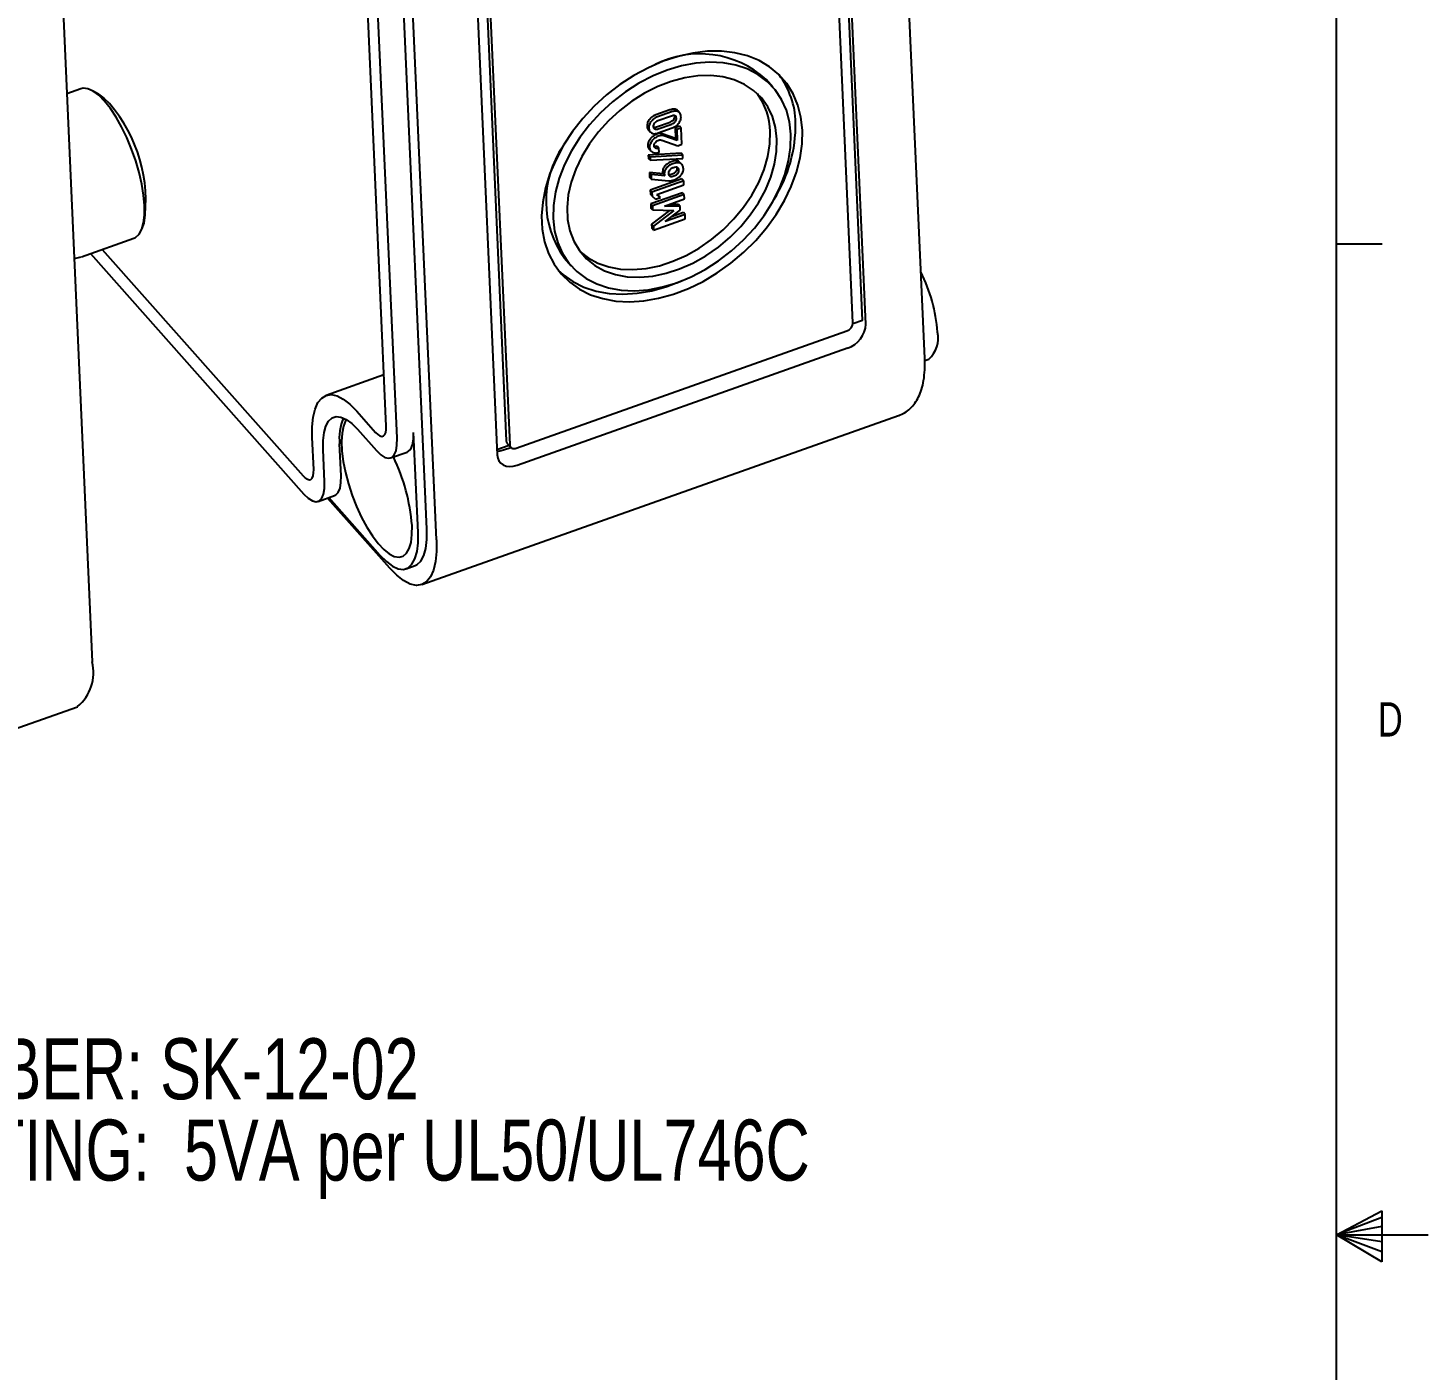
# Paper-space layout 'Layout1' of a CAD drawing. Extents: x 0.3 to 21.8, y 0.2 to 16.9.
# Drawn here: x 17.948 to 21.773, y 8.166 to 11.833 of the extents above; entities that cross this region are included whole.
import ezdxf

# ---------------------------------------------------------------- set-up
doc = ezdxf.new("R2010")
doc.units = 0
doc.header["$MEASUREMENT"] = 0
doc.linetypes.add('SLD-SOLID', pattern=[0])
doc.layers.get('0').update_dxf_attribs({"linetype": 'CONTINUOUS'})
doc.layers.add('SLD-0', color=7, linetype='SLD-SOLID')
doc.styles.add('SLDTEXTSTYLE1', font='TXT', dxfattribs={"width": 0.75})

# ---------------------------------------------------------------- blocks, each defined once
blk = doc.blocks.new('SW_NOTE_5')
at = {"layer": 'SLD-0', "color": 0, "char_height": 0.166667, "attachment_point": 1, "style": 'SLDTEXTSTYLE1'}
for s, insert in [('PART NUMBER: SK-12-02', (0, 0.2148)), ('FLAME RATING:  5VA per UL50/UL746C', (0, -0.0074))]:
    blk.add_mtext(s, dxfattribs=dict(at, insert=insert))

psp = doc.layouts.get("Layout1")

# ---------------------------------------------------------------- linework, layer by layer
at = {"color": 7, "linetype": 'SLD-SOLID'}
for p, q in [((21.5229, 0.4106), (21.5229, 16.6606)), ((20.3977, 10.9301), (20.288, 13.3835)), ((20.228, 11.0343), (20.1335, 13.1461)), ((20.2372, 11.0239), (20.1428, 13.1357)), ((20.2018, 11.0271), (20.1087, 13.1078)), ((19.0378, 10.4635), (18.9281, 12.9169)), ((19.0636, 10.4344), (18.9539, 12.8878)), ((19.1353, 12.7785), (19.2297, 10.6667)), ((19.1615, 12.7857), (19.2545, 10.705)), ((19.1707, 12.7753), (19.2638, 10.6946)), ((18.9265, 10.7455), (18.8413, 12.6523)), ((18.9561, 10.7122), (18.8708, 12.619)), ((18.0132, 12.5543), (18.1229, 10.1009)), ((18.092, 11.6669), (18.0535, 11.6532)), ((19.9828, 11.6718), (19.9644, 11.6927)), ((18.1402, 11.6524), (18.1242, 11.6615)), ((19.7013, 11.6093), (19.663, 11.5957)), ((19.706, 11.604), (19.6677, 11.5904)), ((19.7058, 11.5926), (19.6689, 11.5796)), ((19.7149, 11.5917), (19.7143, 11.5935)), ((19.7232, 11.6061), (19.7201, 11.6091)), ((19.7287, 11.6003), (19.7228, 11.6069)), ((19.6422, 11.5554), (19.6481, 11.5488)), ((19.6652, 11.563), (19.7021, 11.5761)), ((19.6697, 11.5464), (19.708, 11.5599)), ((19.6699, 11.5577), (19.7068, 11.5708)), ((19.7279, 11.5651), (19.7155, 11.5607)), ((19.7155, 11.5607), (19.7168, 11.5311)), ((19.7202, 11.5554), (19.7155, 11.5607)), ((19.7326, 11.5598), (19.7202, 11.5554)), ((19.7202, 11.5554), (19.7215, 11.5258)), ((19.7326, 11.5598), (19.7279, 11.5651)), ((19.7346, 11.5155), (19.7326, 11.5598)), ((19.6791, 11.5267), (19.7229, 11.5114)), ((19.7168, 11.5311), (19.6807, 11.5436)), ((19.7215, 11.5258), (19.6854, 11.5384)), ((19.7215, 11.5258), (19.7168, 11.5311)), ((19.7229, 11.5114), (19.7346, 11.5155)), ((19.732, 11.4907), (19.6425, 11.4855)), ((19.6425, 11.4855), (19.6429, 11.477)), ((19.6472, 11.4802), (19.6425, 11.4855)), ((19.6476, 11.4717), (19.6429, 11.477)), ((19.6442, 11.5029), (19.6501, 11.4963)), ((19.7367, 11.4854), (19.6472, 11.4802)), ((19.6472, 11.4802), (19.6476, 11.4717)), ((19.6476, 11.4717), (19.737, 11.4769)), ((19.6715, 11.5045), (19.6668, 11.5098)), ((19.672, 11.4934), (19.6715, 11.5045)), ((19.7367, 11.4854), (19.732, 11.4907)), ((19.737, 11.4769), (19.7367, 11.4854)), ((19.683, 11.4348), (19.6455, 11.4379)), ((19.6455, 11.4379), (19.6461, 11.4255)), ((19.6502, 11.4326), (19.6455, 11.4379)), ((19.7215, 11.4506), (19.7209, 11.4524)), ((19.7295, 11.465), (19.7268, 11.4679)), ((19.735, 11.4593), (19.7291, 11.4659)), ((19.6508, 11.4202), (19.6461, 11.4255)), ((19.7345, 11.4208), (19.6476, 11.39)), ((19.6502, 11.4326), (19.6508, 11.4202)), ((19.6877, 11.4295), (19.6502, 11.4326)), ((19.6508, 11.4202), (19.6984, 11.4159)), ((19.7392, 11.4155), (19.6523, 11.3847)), ((19.6659, 11.3781), (19.7397, 11.4043)), ((19.6877, 11.4295), (19.683, 11.4348)), ((19.7392, 11.4155), (19.7345, 11.4208)), ((19.7397, 11.4043), (19.7392, 11.4155)), ((19.6476, 11.39), (19.6481, 11.3788)), ((19.6523, 11.3847), (19.6476, 11.39)), ((19.6528, 11.3735), (19.6481, 11.3788)), ((19.736, 11.3831), (19.6493, 11.3524)), ((19.6523, 11.3847), (19.6528, 11.3735)), ((19.6528, 11.3735), (19.6623, 11.3656)), ((19.7407, 11.3778), (19.6539, 11.3471)), ((19.6623, 11.3656), (19.6755, 11.3703)), ((19.6755, 11.3703), (19.6659, 11.3781)), ((19.6708, 11.3756), (19.6671, 11.3786)), ((19.6755, 11.3703), (19.6708, 11.3756)), ((19.6871, 11.3467), (19.7413, 11.3661)), ((19.7407, 11.3778), (19.736, 11.3831)), ((19.7413, 11.3661), (19.7407, 11.3778)), ((19.6493, 11.3524), (19.6497, 11.3412)), ((19.6539, 11.3471), (19.6493, 11.3524)), ((19.6544, 11.3359), (19.6497, 11.3412)), ((19.7008, 11.3346), (19.6517, 11.2972)), ((19.6539, 11.3471), (19.6544, 11.3359)), ((19.6544, 11.3359), (19.712, 11.3342)), ((19.712, 11.3342), (19.6564, 11.2919)), ((19.7296, 11.3452), (19.6871, 11.3467)), ((19.689, 11.3041), (19.73, 11.3354)), ((19.7432, 11.3233), (19.689, 11.3041)), ((19.7249, 11.3505), (19.7002, 11.3513)), ((19.7385, 11.3286), (19.706, 11.3171)), ((19.7296, 11.3452), (19.7249, 11.3505)), ((19.73, 11.3354), (19.7296, 11.3452)), ((19.7432, 11.3233), (19.7385, 11.3286)), ((19.7437, 11.3115), (19.7432, 11.3233)), ((18.2583, 11.2831), (18.265, 11.3003)), ((19.6517, 11.2972), (19.6522, 11.2861)), ((19.6564, 11.2919), (19.6517, 11.2972)), ((19.6569, 11.2808), (19.6522, 11.2861)), ((19.6564, 11.2919), (19.6569, 11.2808)), ((19.6569, 11.2808), (19.7437, 11.3115)), ((18.0936, 11.2079), (18.2367, 11.2587)), ((18.1189, 11.2169), (18.7016, 10.5598)), ((18.1507, 11.2282), (18.6994, 10.6095)), ((21.5229, 11.2436), (21.6479, 11.2436)), ((19.4135, 11.2042), (19.432, 11.1834)), ((20.228, 11.0343), (20.2017, 11.025)), ((19.2818, 10.6852), (20.1851, 11.0054)), ((19.2839, 10.6386), (20.1872, 10.9588)), ((20.3977, 10.9246), (20.4087, 10.9285)), ((18.9203, 10.8854), (18.7622, 10.8294)), ((18.8458, 10.7864), (18.8975, 10.7281)), ((19.0238, 10.3123), (20.3266, 10.7741)), ((18.7284, 10.6269), (18.7245, 10.7138)), ((18.848, 10.7368), (18.8997, 10.6784)), ((19.0135, 10.4549), (19.0012, 10.7282)), ((18.7579, 10.5936), (18.7541, 10.6805)), ((18.8031, 10.6096), (18.7992, 10.6965)), ((18.9385, 10.6585), (18.9837, 10.6745)), ((19.2625, 10.6921), (19.2291, 10.6802)), ((19.247, 10.6803), (19.2668, 10.6873)), ((19.2572, 10.6981), (19.2664, 10.6877)), ((18.7404, 10.5398), (18.7856, 10.5559)), ((18.766, 10.5489), (18.9355, 10.3577)), ((18.7695, 10.5502), (18.9093, 10.3925)), ((18.981, 10.3556), (19.0054, 10.3642)), ((17.6141, 9.8126), (18.0831, 9.9788)), ((21.5229, 8.5356), (21.6469, 8.6011)), ((21.6469, 8.5827), (21.5229, 8.5356)), ((21.6469, 8.6011), (21.6469, 8.4623)), ((21.6469, 8.5587), (21.5229, 8.5356)), ((21.6469, 8.5164), (21.5229, 8.5356)), ((21.6469, 8.4896), (21.5229, 8.5356)), ((21.6469, 8.4623), (21.5229, 8.5356)), ((21.5229, 8.5356), (21.7729, 8.5356))]:
    psp.add_line(p, q, dxfattribs=at)
at = {"color": 7, "linetype": 'SLD-SOLID', "flags": 128}
for points in [[(20.0635, 11.5538), (20.0596, 11.5893), (20.051, 11.6227), (20.038, 11.6535), (20.0207, 11.6813), (19.9993, 11.7059), (19.9741, 11.7268), (19.9454, 11.7439), (19.9136, 11.7568), (19.8791, 11.7654), (19.8424, 11.7696), (19.8039, 11.7694), (19.7642, 11.7647), (19.7237, 11.7556), (19.683, 11.7422), (19.6427, 11.7247), (19.6031, 11.7034), (19.565, 11.6784), (19.5287, 11.6502), (19.4947, 11.6191), (19.4635, 11.5855), (19.4354, 11.5499), (19.411, 11.5126), (19.3904, 11.4742), (19.3739, 11.4352), (19.3617, 11.3962), (19.3541, 11.3575), (19.3511, 11.3198), (19.3527, 11.2834), (19.359, 11.2489), (19.3698, 11.2168), (19.385, 11.1874), (19.4043, 11.1612), (19.4277, 11.1384), (19.4547, 11.1194), (19.485, 11.1044), (19.5182, 11.0936), (19.5538, 11.0872), (19.5915, 11.0852), (19.6307, 11.0877), (19.6708, 11.0946), (19.7115, 11.1058), (19.7521, 11.1213), (19.7921, 11.1407), (19.831, 11.1639), (19.8683, 11.1905), (19.9035, 11.2202), (19.9361, 11.2526), (19.9658, 11.2873), (19.9921, 11.3238), (20.0147, 11.3617), (20.0333, 11.4004), (20.0476, 11.4395), (20.0575, 11.4785), (20.0628, 11.5167), (20.0635, 11.5538)], [(20.0322, 11.5428), (20.0283, 11.5769), (20.0197, 11.6089), (20.0065, 11.6382), (19.989, 11.6645), (19.9674, 11.6873), (19.9419, 11.7064), (19.9131, 11.7213), (19.8813, 11.732), (19.8469, 11.7382), (19.8105, 11.7399), (19.7725, 11.7371), (19.7337, 11.7297), (19.6944, 11.718), (19.6554, 11.702), (19.6171, 11.682), (19.5801, 11.6583), (19.545, 11.6312), (19.5122, 11.6012), (19.4823, 11.5686), (19.4557, 11.534), (19.4327, 11.4978), (19.4138, 11.4606), (19.3991, 11.4229), (19.3889, 11.3853), (19.3834, 11.3483), (19.3826, 11.3125), (19.3865, 11.2783), (19.3951, 11.2463), (19.4083, 11.217), (19.4258, 11.1907), (19.4475, 11.1679), (19.4729, 11.1489), (19.5017, 11.1339), (19.5336, 11.1232), (19.568, 11.117), (19.6044, 11.1153), (19.6423, 11.1181), (19.6812, 11.1255), (19.7204, 11.1372), (19.7595, 11.1532), (19.7978, 11.1732), (19.8347, 11.1969), (19.8699, 11.224), (19.9026, 11.2541), (19.9325, 11.2866), (19.9592, 11.3212), (19.9821, 11.3574), (20.0011, 11.3946), (20.0157, 11.4323), (20.0259, 11.4699), (20.0314, 11.5069), (20.0322, 11.5428)], [(18.1567, 11.6336), (18.1409, 11.6494), (18.1257, 11.6606), (18.1114, 11.667), (18.0984, 11.6683), (18.092, 11.6669)], [(19.994, 11.5292), (19.9902, 11.5611), (19.9818, 11.5909), (19.9688, 11.6179), (19.9515, 11.6419), (19.9303, 11.6623), (19.9053, 11.6788), (19.8772, 11.6913), (19.8462, 11.6994), (19.813, 11.703), (19.778, 11.7021), (19.7419, 11.6968), (19.7052, 11.6869), (19.6685, 11.6729), (19.6325, 11.6548), (19.5977, 11.633), (19.5647, 11.6078), (19.534, 11.5796), (19.5062, 11.549), (19.4818, 11.5163), (19.461, 11.4822), (19.4442, 11.4472), (19.4318, 11.4119), (19.4239, 11.3769), (19.4207, 11.3426), (19.4221, 11.3098), (19.4283, 11.2789), (19.439, 11.2505), (19.4542, 11.2249), (19.4735, 11.2027), (19.4966, 11.1842), (19.5232, 11.1696), (19.5528, 11.1593), (19.585, 11.1535), (19.6192, 11.1521), (19.6548, 11.1552), (19.6913, 11.1628), (19.7281, 11.1748), (19.7645, 11.1909), (19.8, 11.2109), (19.8339, 11.2345), (19.8658, 11.2612), (19.8951, 11.2906), (19.9213, 11.3224), (19.944, 11.3558), (19.9628, 11.3904), (19.9774, 11.4256), (19.9876, 11.4609), (19.9931, 11.4956), (19.994, 11.5292)], [(18.1402, 11.6524), (18.155, 11.6418), (18.1705, 11.6264)], [(18.2367, 11.2587), (18.2416, 11.261), (18.251, 11.2697), (18.2583, 11.2831), (18.2633, 11.301), (18.2659, 11.3229), (18.2659, 11.3482), (18.2635, 11.3763), (18.2586, 11.4066), (18.2514, 11.4382), (18.242, 11.4705), (18.2308, 11.5025), (18.2179, 11.5336), (18.2036, 11.5629), (18.1885, 11.5898), (18.1727, 11.6135), (18.1567, 11.6336)], [(19.4556, 11.2229), (19.4781, 11.205), (19.5047, 11.1905), (19.5344, 11.1802), (19.5665, 11.1743), (19.6007, 11.1729), (19.6363, 11.176), (19.6728, 11.1837), (19.7096, 11.1956), (19.746, 11.2117), (19.7815, 11.2317), (19.8154, 11.2553), (19.8473, 11.282), (19.8766, 11.3115), (19.9028, 11.3432), (19.9255, 11.3766), (19.9443, 11.4112), (19.9589, 11.4465), (19.9691, 11.4817), (19.9747, 11.5164), (19.9756, 11.55)], [(19.3966, 11.1706), (19.4092, 11.1592), (19.4362, 11.1402), (19.4665, 11.1252), (19.4997, 11.1144), (19.5354, 11.108), (19.573, 11.106), (19.6122, 11.1085), (19.6524, 11.1154), (19.693, 11.1266), (19.7336, 11.1421), (19.7354, 11.1429)], [(18.7245, 10.7138), (18.7244, 10.7437), (18.727, 10.77), (18.7323, 10.7921), (18.74, 10.8096), (18.7501, 10.8221), (18.7623, 10.8294), (18.7764, 10.8314), (18.7922, 10.828), (18.8092, 10.8192), (18.8272, 10.8053), (18.8458, 10.7864)], [(18.7541, 10.6805), (18.7541, 10.7058), (18.7567, 10.7277), (18.7617, 10.7456), (18.769, 10.759), (18.7784, 10.7677), (18.7897, 10.7715), (18.8027, 10.7702), (18.817, 10.7638), (18.8322, 10.7526), (18.848, 10.7368)], [(18.8177, 10.7634), (18.8156, 10.7601), (18.8095, 10.7452), (18.8057, 10.726), (18.8043, 10.7031), (18.8055, 10.6771), (18.8091, 10.6486), (18.8151, 10.6184), (18.8234, 10.5872), (18.8336, 10.5559), (18.8456, 10.5253), (18.859, 10.4961), (18.8734, 10.4692), (18.8886, 10.4452), (18.9042, 10.4247), (18.9196, 10.4083), (18.9345, 10.3964), (18.9486, 10.3893), (18.9614, 10.3872), (18.9727, 10.3901), (18.9821, 10.398), (18.9894, 10.4107), (18.9944, 10.4278), (18.9969, 10.4489), (18.997, 10.4735), (18.997, 10.4735)], [(18.8975, 10.7281), (18.9036, 10.7222), (18.9093, 10.7186), (18.9145, 10.7174), (18.919, 10.7186), (18.9226, 10.7221), (18.925, 10.728), (18.9264, 10.7359), (18.9265, 10.7455)], [(18.8997, 10.6784), (18.9115, 10.667), (18.9227, 10.6599), (18.9328, 10.6575), (18.9415, 10.6598), (18.9484, 10.6668), (18.9532, 10.6782), (18.9558, 10.6935), (18.9561, 10.7122)], [(18.9837, 10.6745), (18.9866, 10.6759), (18.9935, 10.6828), (18.9984, 10.6942), (19.001, 10.7095), (19.0012, 10.7282)], [(19.2293, 10.6768), (19.2368, 10.6776), (19.247, 10.6803)], [(19.2638, 10.6946), (19.2642, 10.6917), (19.2653, 10.6891), (19.2671, 10.687), (19.2693, 10.6854), (19.2721, 10.6844), (19.2751, 10.684), (19.2784, 10.6843), (19.2818, 10.6852)], [(19.2297, 10.6667), (19.2311, 10.658), (19.2345, 10.6503), (19.2397, 10.644), (19.2464, 10.6392), (19.2546, 10.6362), (19.2638, 10.6351), (19.2737, 10.6359), (19.2839, 10.6386)], [(18.6994, 10.6095), (18.7054, 10.6036), (18.7112, 10.6), (18.7164, 10.5987), (18.7209, 10.5999), (18.7244, 10.6035), (18.7269, 10.6094), (18.7282, 10.6173), (18.7284, 10.6269)], [(18.7856, 10.5559), (18.7885, 10.5572), (18.7954, 10.5642), (18.8002, 10.5756), (18.8028, 10.5909), (18.8031, 10.6096)], [(18.7016, 10.5598), (18.7134, 10.5484), (18.7246, 10.5413), (18.7347, 10.5389), (18.7433, 10.5412), (18.7502, 10.5482), (18.7551, 10.5596), (18.7577, 10.5749), (18.7579, 10.5936)], [(18.9093, 10.3925), (18.9268, 10.375), (18.9437, 10.3625), (18.9595, 10.3555), (18.9739, 10.354), (18.9865, 10.3582), (18.9969, 10.3678), (19.005, 10.3827), (19.0106, 10.4026), (19.0134, 10.4268), (19.0135, 10.4549)], [(19.0054, 10.3642), (19.0108, 10.3668), (19.0212, 10.3764), (19.0294, 10.3914), (19.0349, 10.4112), (19.0377, 10.4355), (19.0378, 10.4635)], [(19.0636, 10.4344), (19.0637, 10.4028), (19.061, 10.3751), (19.0555, 10.3517), (19.0473, 10.3332), (19.0366, 10.32), (19.0237, 10.3123), (19.0088, 10.3102), (18.9921, 10.3138), (18.9741, 10.3231), (18.9551, 10.3378), (18.9355, 10.3577)]]:
    psp.add_lwpolyline(points, dxfattribs=at)
at = {"color": 7, "linetype": 'SLD-SOLID'}
for centre, radius, start, end in [((19.7833, 11.4928), 0.2697, 47.8177, 116.9714), ((19.8196, 11.5698), 0.2255, 1.2309, 36.9687), ((19.7921, 11.5455), 0.1835, 1.4155, 35.8958), ((17.8635, 11.3606), 0.406, 351.4492, 40.8914), ((19.6563, 11.5705), 0.3888, 328.213, 0.6109), ((19.6294, 11.36), 0.2663, 145.6463, 215.8185), ((19.9907, 10.9686), 0.4432, 4.2957, 26.545), ((20.1775, 11.0285), 0.0243, 288.2137, 356.6655), ((20.1644, 11.0281), 0.073, 288.2137, 356.6655), ((20.361, 10.9846), 0.0736, 310.3687, 13.4621), ((18.9406, 10.7123), 0.1423, 157.1049, 186.3652), ((19.2654, 10.7052), 0.0109, 181.1345, 220.7525), ((18.4753, 10.4322), 0.5234, 4.5249, 25.9379), ((18.0061, 10.0715), 0.1204, 309.6975, 14.1333)]:
    psp.add_arc(centre, radius, start, end, dxfattribs=at)
for points, knots in [([(19.663, 11.5957), (19.6609, 11.5949), (19.6569, 11.5933), (19.6503, 11.5891), (19.6469, 11.5849), (19.6448, 11.5824)], [0, 0, 0, 0, 0.306863, 0.584438, 1, 1, 1, 1]), ([(19.6677, 11.5904), (19.6656, 11.5896), (19.6616, 11.588), (19.655, 11.5838), (19.6516, 11.5796), (19.6495, 11.5771)], [0, 0, 0, 0, 0.306863, 0.584438, 1, 1, 1, 1]), ([(19.7201, 11.6091), (19.7187, 11.6098), (19.716, 11.6112), (19.7096, 11.6117), (19.7045, 11.6102), (19.7013, 11.6093)], [0, 0, 0, 0, 0.264523, 0.532723, 1, 1, 1, 1]), ([(19.7157, 11.5931), (19.715, 11.5934), (19.7135, 11.5939), (19.7101, 11.5939), (19.7075, 11.5932), (19.7058, 11.5926)], [0, 0, 0, 0, 0.255795, 0.523307, 1, 1, 1, 1]), ([(19.7248, 11.6038), (19.7234, 11.6045), (19.7207, 11.6059), (19.7143, 11.6064), (19.7092, 11.605), (19.706, 11.604)], [0, 0, 0, 0, 0.264523, 0.532723, 1, 1, 1, 1]), ([(19.7118, 11.5826), (19.7128, 11.5842), (19.7148, 11.5873), (19.7148, 11.5903), (19.7149, 11.5917)], [0, 0, 0, 0, 0.5374141, 1, 1, 1, 1]), ([(19.7195, 11.5864), (19.7193, 11.5881), (19.7189, 11.5909), (19.7167, 11.5924), (19.7157, 11.5931)], [0, 0, 0, 0, 0.5733374, 1, 1, 1, 1]), ([(19.7319, 11.5908), (19.7314, 11.5938), (19.7306, 11.5992), (19.7266, 11.6024), (19.7248, 11.6038)], [0, 0, 0, 0, 0.552863, 1, 1, 1, 1]), ([(19.7261, 11.5732), (19.7281, 11.5765), (19.7316, 11.5825), (19.7318, 11.5883), (19.7319, 11.5908)], [0, 0, 0, 0, 0.561982, 1, 1, 1, 1]), ([(19.6448, 11.5824), (19.6428, 11.5791), (19.6393, 11.5732), (19.6391, 11.5674), (19.639, 11.5648)], [0, 0, 0, 0, 0.563473, 1, 1, 1, 1]), ([(19.639, 11.5648), (19.6393, 11.5617), (19.6398, 11.5578), (19.6425, 11.5554), (19.643, 11.5549)], [0, 0, 0, 0, 0.788214, 1, 1, 1, 1]), ([(19.6495, 11.5771), (19.6475, 11.5738), (19.644, 11.5679), (19.6438, 11.5621), (19.6437, 11.5595)], [0, 0, 0, 0, 0.563473, 1, 1, 1, 1]), ([(19.6437, 11.5595), (19.6442, 11.5565), (19.6451, 11.5511), (19.6491, 11.5479), (19.6509, 11.5465)], [0, 0, 0, 0, 0.553826, 1, 1, 1, 1]), ([(19.6553, 11.5625), (19.6569, 11.5621), (19.6599, 11.5613), (19.6635, 11.5625), (19.6652, 11.563)], [0, 0, 0, 0, 0.524501, 1, 1, 1, 1]), ([(19.6593, 11.5731), (19.6582, 11.5714), (19.6562, 11.5684), (19.6561, 11.5653), (19.6561, 11.5639)], [0, 0, 0, 0, 0.5419087, 1, 1, 1, 1]), ([(19.6561, 11.5639), (19.6563, 11.5623), (19.6568, 11.5594), (19.659, 11.5579), (19.66, 11.5573)], [0, 0, 0, 0, 0.577132, 1, 1, 1, 1]), ([(19.6689, 11.5796), (19.6668, 11.5787), (19.6632, 11.5772), (19.6604, 11.5743), (19.6593, 11.5731)], [0, 0, 0, 0, 0.590177, 1, 1, 1, 1]), ([(19.66, 11.5573), (19.6616, 11.5568), (19.6646, 11.5561), (19.6682, 11.5572), (19.6699, 11.5577)], [0, 0, 0, 0, 0.524501, 1, 1, 1, 1]), ([(19.7021, 11.5761), (19.7042, 11.577), (19.7078, 11.5784), (19.7106, 11.5814), (19.7118, 11.5826)], [0, 0, 0, 0, 0.594403, 1, 1, 1, 1]), ([(19.7068, 11.5708), (19.7089, 11.5717), (19.7125, 11.5731), (19.7153, 11.5761), (19.7165, 11.5773)], [0, 0, 0, 0, 0.594403, 1, 1, 1, 1]), ([(19.708, 11.5599), (19.7101, 11.5608), (19.7141, 11.5624), (19.7207, 11.5666), (19.7241, 11.5707), (19.7261, 11.5732)], [0, 0, 0, 0, 0.307512, 0.585665, 1, 1, 1, 1]), ([(19.7165, 11.5773), (19.7175, 11.5789), (19.7195, 11.582), (19.7195, 11.585), (19.7195, 11.5864)], [0, 0, 0, 0, 0.5374141, 1, 1, 1, 1]), ([(19.648, 11.5301), (19.6457, 11.5267), (19.6417, 11.5204), (19.6414, 11.5142), (19.6414, 11.5114)], [0, 0, 0, 0, 0.5507967, 1, 1, 1, 1]), ([(19.6526, 11.5249), (19.6504, 11.5214), (19.6464, 11.5151), (19.6461, 11.5089), (19.646, 11.5061)], [0, 0, 0, 0, 0.5507967, 1, 1, 1, 1]), ([(19.6652, 11.5429), (19.6616, 11.5412), (19.655, 11.5382), (19.6501, 11.5326), (19.648, 11.5301)], [0, 0, 0, 0, 0.557072, 1, 1, 1, 1]), ([(19.6509, 11.5465), (19.6522, 11.5458), (19.6549, 11.5444), (19.6614, 11.544), (19.6664, 11.5454), (19.6697, 11.5464)], [0, 0, 0, 0, 0.265434, 0.533144, 1, 1, 1, 1]), ([(19.6699, 11.5376), (19.6663, 11.5359), (19.6597, 11.5329), (19.6548, 11.5273), (19.6526, 11.5249)], [0, 0, 0, 0, 0.557072, 1, 1, 1, 1]), ([(19.6585, 11.5114), (19.6585, 11.5123), (19.6585, 11.514), (19.6595, 11.5173), (19.6611, 11.5193), (19.662, 11.5206)], [0, 0, 0, 0, 0.296539, 0.571027, 1, 1, 1, 1]), ([(19.662, 11.5206), (19.6635, 11.5221), (19.6659, 11.5246), (19.669, 11.5259), (19.6703, 11.5265)], [0, 0, 0, 0, 0.575433, 1, 1, 1, 1]), ([(19.6807, 11.5436), (19.6781, 11.5442), (19.6733, 11.5453), (19.6677, 11.5436), (19.6652, 11.5429)], [0, 0, 0, 0, 0.549017, 1, 1, 1, 1]), ([(19.6854, 11.5384), (19.6828, 11.5389), (19.678, 11.54), (19.6724, 11.5383), (19.6699, 11.5376)], [0, 0, 0, 0, 0.549017, 1, 1, 1, 1]), ([(19.6703, 11.5265), (19.6711, 11.5267), (19.6724, 11.5271), (19.6738, 11.5273), (19.6744, 11.5273)], [0, 0, 0, 0, 0.5501284, 1, 1, 1, 1]), ([(19.6744, 11.5273), (19.6752, 11.5274), (19.6769, 11.5274), (19.6784, 11.5269), (19.6791, 11.5267)], [0, 0, 0, 0, 0.514252, 1, 1, 1, 1]), ([(19.6414, 11.5114), (19.6417, 11.5082), (19.6421, 11.5046), (19.6446, 11.5026), (19.645, 11.5024)], [0, 0, 0, 0, 0.877116, 1, 1, 1, 1]), ([(19.646, 11.5061), (19.6466, 11.5031), (19.6476, 11.4976), (19.652, 11.4948), (19.654, 11.4935)], [0, 0, 0, 0, 0.552645, 1, 1, 1, 1]), ([(19.654, 11.4935), (19.657, 11.4925), (19.6624, 11.4906), (19.6691, 11.4925), (19.672, 11.4934)], [0, 0, 0, 0, 0.552983, 1, 1, 1, 1]), ([(19.6668, 11.5098), (19.6648, 11.5093), (19.6613, 11.5085), (19.6586, 11.5096), (19.6575, 11.5101)], [0, 0, 0, 0, 0.579836, 1, 1, 1, 1]), ([(19.6622, 11.5048), (19.6611, 11.5057), (19.659, 11.5073), (19.6586, 11.5101), (19.6585, 11.5114)], [0, 0, 0, 0, 0.553262, 1, 1, 1, 1]), ([(19.6715, 11.5045), (19.6695, 11.504), (19.666, 11.5032), (19.6633, 11.5044), (19.6622, 11.5048)], [0, 0, 0, 0, 0.579836, 1, 1, 1, 1]), ([(19.6869, 11.4552), (19.6851, 11.4524), (19.682, 11.4474), (19.6817, 11.4424), (19.6816, 11.4403)], [0, 0, 0, 0, 0.5672833, 1, 1, 1, 1]), ([(19.6816, 11.4403), (19.6817, 11.4391), (19.6819, 11.4371), (19.6827, 11.4354), (19.683, 11.4348)], [0, 0, 0, 0, 0.597816, 1, 1, 1, 1]), ([(19.6916, 11.4499), (19.6898, 11.4471), (19.6867, 11.4421), (19.6864, 11.4371), (19.6863, 11.435)], [0, 0, 0, 0, 0.5672833, 1, 1, 1, 1]), ([(19.705, 11.4675), (19.7009, 11.4658), (19.694, 11.4631), (19.6889, 11.4574), (19.6869, 11.4552)], [0, 0, 0, 0, 0.610023, 1, 1, 1, 1]), ([(19.7097, 11.4622), (19.7056, 11.4605), (19.6987, 11.4578), (19.6936, 11.4522), (19.6916, 11.4499)], [0, 0, 0, 0, 0.610023, 1, 1, 1, 1]), ([(19.7007, 11.4443), (19.6997, 11.4426), (19.6977, 11.4395), (19.6976, 11.4365), (19.6976, 11.4352)], [0, 0, 0, 0, 0.552968, 1, 1, 1, 1]), ([(19.7114, 11.4514), (19.7089, 11.4504), (19.7049, 11.4488), (19.7019, 11.4456), (19.7007, 11.4443)], [0, 0, 0, 0, 0.606589, 1, 1, 1, 1]), ([(19.7268, 11.4679), (19.7254, 11.4687), (19.7225, 11.4702), (19.7149, 11.4705), (19.709, 11.4686), (19.705, 11.4675)], [0, 0, 0, 0, 0.243484, 0.505889, 1, 1, 1, 1]), ([(19.7077, 11.4344), (19.7093, 11.435), (19.7123, 11.4362), (19.7162, 11.4387), (19.7194, 11.442), (19.7214, 11.4463), (19.7214, 11.4491), (19.7215, 11.4506)], [0, 0, 0, 0, 0.224089, 0.411305, 0.576651, 0.771828, 1, 1, 1, 1]), ([(19.7315, 11.4626), (19.7301, 11.4634), (19.7272, 11.4649), (19.7196, 11.4652), (19.7136, 11.4633), (19.7097, 11.4622)], [0, 0, 0, 0, 0.243484, 0.505889, 1, 1, 1, 1]), ([(19.7226, 11.4517), (19.7218, 11.4521), (19.7204, 11.4528), (19.7165, 11.4529), (19.7134, 11.452), (19.7114, 11.4514)], [0, 0, 0, 0, 0.239593, 0.50051, 1, 1, 1, 1]), ([(19.7124, 11.4291), (19.714, 11.4297), (19.717, 11.4309), (19.7209, 11.4335), (19.7241, 11.4368), (19.7261, 11.441), (19.7261, 11.4438), (19.7262, 11.4453)], [0, 0, 0, 0, 0.224089, 0.411305, 0.576651, 0.771828, 1, 1, 1, 1]), ([(19.7262, 11.4453), (19.7259, 11.4467), (19.7254, 11.4493), (19.7235, 11.4509), (19.7226, 11.4517)], [0, 0, 0, 0, 0.530756, 1, 1, 1, 1]), ([(19.7386, 11.4491), (19.7381, 11.4521), (19.7372, 11.4577), (19.7333, 11.4611), (19.7315, 11.4626)], [0, 0, 0, 0, 0.549745, 1, 1, 1, 1]), ([(19.7322, 11.4316), (19.7344, 11.4349), (19.7381, 11.4408), (19.7384, 11.4466), (19.7386, 11.4491)], [0, 0, 0, 0, 0.571874, 1, 1, 1, 1]), ([(19.6863, 11.435), (19.6864, 11.4338), (19.6866, 11.4318), (19.6874, 11.4301), (19.6877, 11.4295)], [0, 0, 0, 0, 0.597816, 1, 1, 1, 1]), ([(19.6967, 11.4338), (19.6975, 11.4335), (19.6991, 11.4329), (19.7028, 11.4329), (19.7058, 11.4338), (19.7077, 11.4344)], [0, 0, 0, 0, 0.249319, 0.515227, 1, 1, 1, 1]), ([(19.6976, 11.4352), (19.6978, 11.4336), (19.6983, 11.4307), (19.7005, 11.4292), (19.7014, 11.4285)], [0, 0, 0, 0, 0.568575, 1, 1, 1, 1]), ([(19.6984, 11.4159), (19.701, 11.4158), (19.7058, 11.4157), (19.7108, 11.4173), (19.7131, 11.418)], [0, 0, 0, 0, 0.5517602, 1, 1, 1, 1]), ([(19.7014, 11.4285), (19.7022, 11.4282), (19.7038, 11.4276), (19.7075, 11.4276), (19.7105, 11.4285), (19.7124, 11.4291)], [0, 0, 0, 0, 0.249319, 0.515227, 1, 1, 1, 1]), ([(19.7131, 11.418), (19.7174, 11.4198), (19.7247, 11.4229), (19.73, 11.429), (19.7322, 11.4316)], [0, 0, 0, 0, 0.584219, 1, 1, 1, 1]), ([(18.0736, 11.2048), (18.0751, 11.2047), (18.0814, 11.2042), (18.0877, 11.2062), (18.0925, 11.2077)], [0, 0, 0, 0, 0.2346713, 1, 1, 1, 1]), ([(20.3271, 10.7747), (20.3323, 10.7768), (20.3438, 10.7813), (20.3587, 10.7931), (20.3717, 10.808), (20.382, 10.8256), (20.3899, 10.8462), (20.3954, 10.8705), (20.3984, 10.8985), (20.3979, 10.9195), (20.3977, 10.9301)], [0, 0, 0, 0, 0.090531, 0.198384, 0.306943, 0.421359, 0.547076, 0.688565, 0.844095, 1, 1, 1, 1])]:
    psp.add_open_spline(points, degree=3, knots=knots, dxfattribs=at)

# ---------------------------------------------------------------- block references
at = {"layer": 'SLD-0'}
psp.add_blockref('SW_NOTE_5', (16.9994, 8.858), dxfattribs=at)

# ---------------------------------------------------------------- texts
at = {"color": 7, "linetype": 'CONTINUOUS', "insert": (21.6359, 9.9909), "char_height": 0.0937, "attachment_point": 1, "style": 'SLDTEXTSTYLE1'}
psp.add_mtext('D', dxfattribs=at)

doc.saveas('drawing.dxf')
